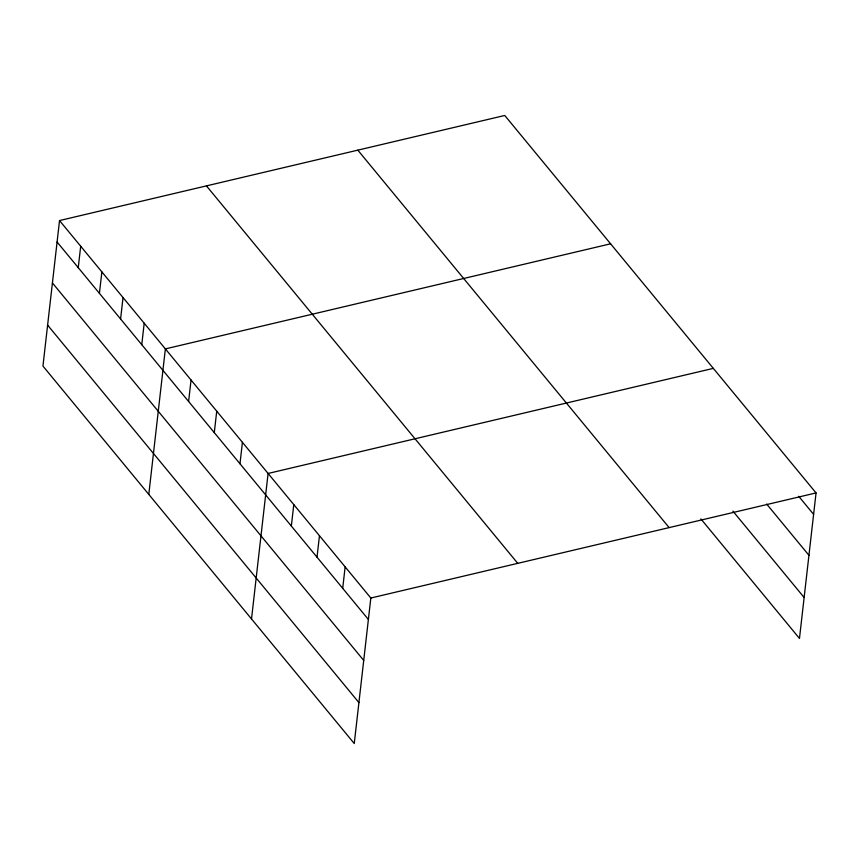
<?xml version="1.0" encoding="UTF-8"?>
<svg xmlns="http://www.w3.org/2000/svg" width="859" height="859" viewBox="0 0 859 859"><rect width="100%" height="100%" fill="white"/><g stroke="black" fill="none" stroke-linecap="round" stroke-linejoin="round"><path stroke-width="1.29" d="M59.529 220.559L42.95 366.074L354.252 743.529L370.83 598.025L59.529 220.559L504.748 115.471L816.05 492.926L799.471 638.441L700.89 518.9M78.255 267.664L80.692 246.232M99.419 293.338L101.867 271.895M120.593 319L123.03 297.558M141.756 344.674L144.205 323.231M148.79 494.408L165.368 348.894L610.599 243.806M188.604 401.475L191.052 380.032M214.288 432.614L216.736 411.182M239.972 463.763L242.421 442.321M251.515 618.963L268.094 473.459L713.324 368.371M291.341 526.041L293.778 504.598M317.014 557.18L319.462 535.737M342.698 588.318L345.146 566.886M370.83 598.025L816.05 492.926M798.698 496.287L813.613 514.369M766.69 504.083L808.942 555.311M732.888 511.105L804.131 597.499M357.827 150.153L669.129 527.609M206.45 185.877L517.752 563.343M57.081 242.002L368.382 619.457M52.42 282.944L363.722 660.41M47.61 325.121L358.912 702.587"/></g></svg>
